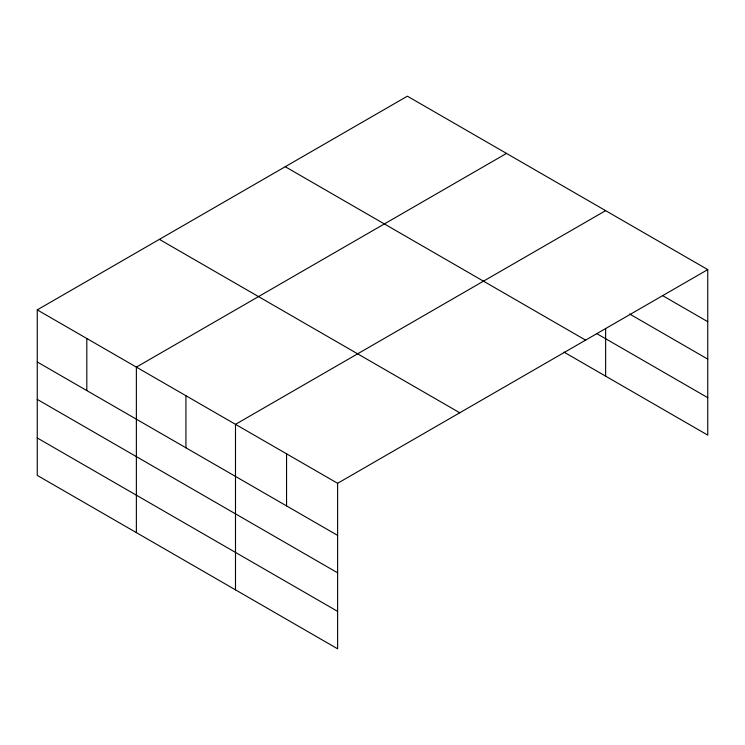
<?xml version="1.0" encoding="UTF-8"?>
<svg xmlns="http://www.w3.org/2000/svg" width="745" height="745" viewBox="0 0 745 745"><rect width="100%" height="100%" fill="white"/><g stroke="black" fill="none" stroke-linecap="round" stroke-linejoin="round"><path stroke-width="1.12" d="M563.993 352.115L707.75 435.117L707.75 269.606L407.385 96.189L37.25 309.883L37.25 475.394L337.615 648.811L337.615 483.3L37.25 309.883M506.507 153.414L136.372 367.117L136.372 532.619M605.629 210.649L235.494 424.343L235.494 589.844M337.615 483.3L707.75 269.606M662.696 295.672L707.75 321.691M629.655 314.027L707.75 359.118M596.708 333.574L707.75 397.681M285.242 166.712L585.607 340.13M159.393 239.369L459.758 412.786M37.25 361.968L337.615 535.385M37.25 399.394L337.615 572.812M37.25 437.958L337.615 611.375M605.629 328.517L605.629 376.151M286.555 453.817L286.555 505.902M185.933 395.725L185.933 447.81M86.811 338.5L86.811 390.576"/></g></svg>
